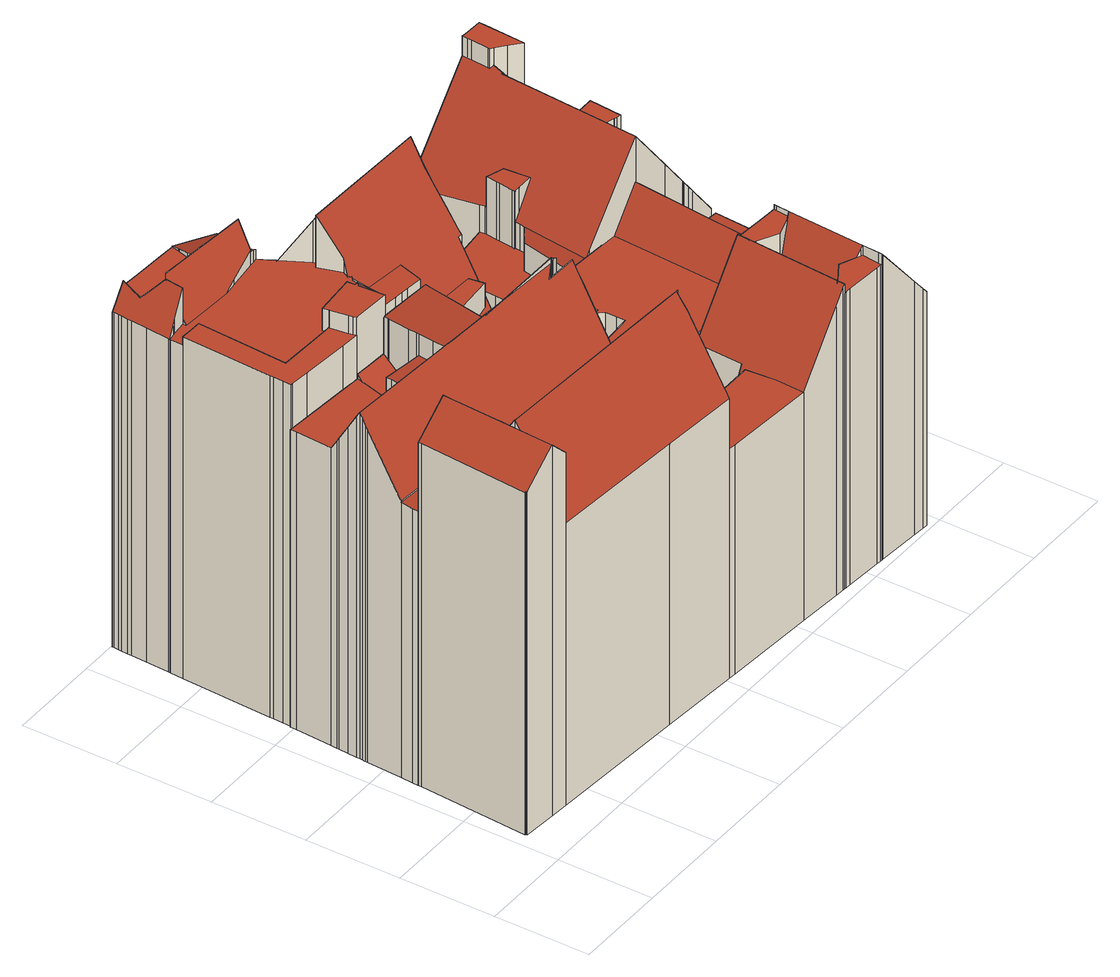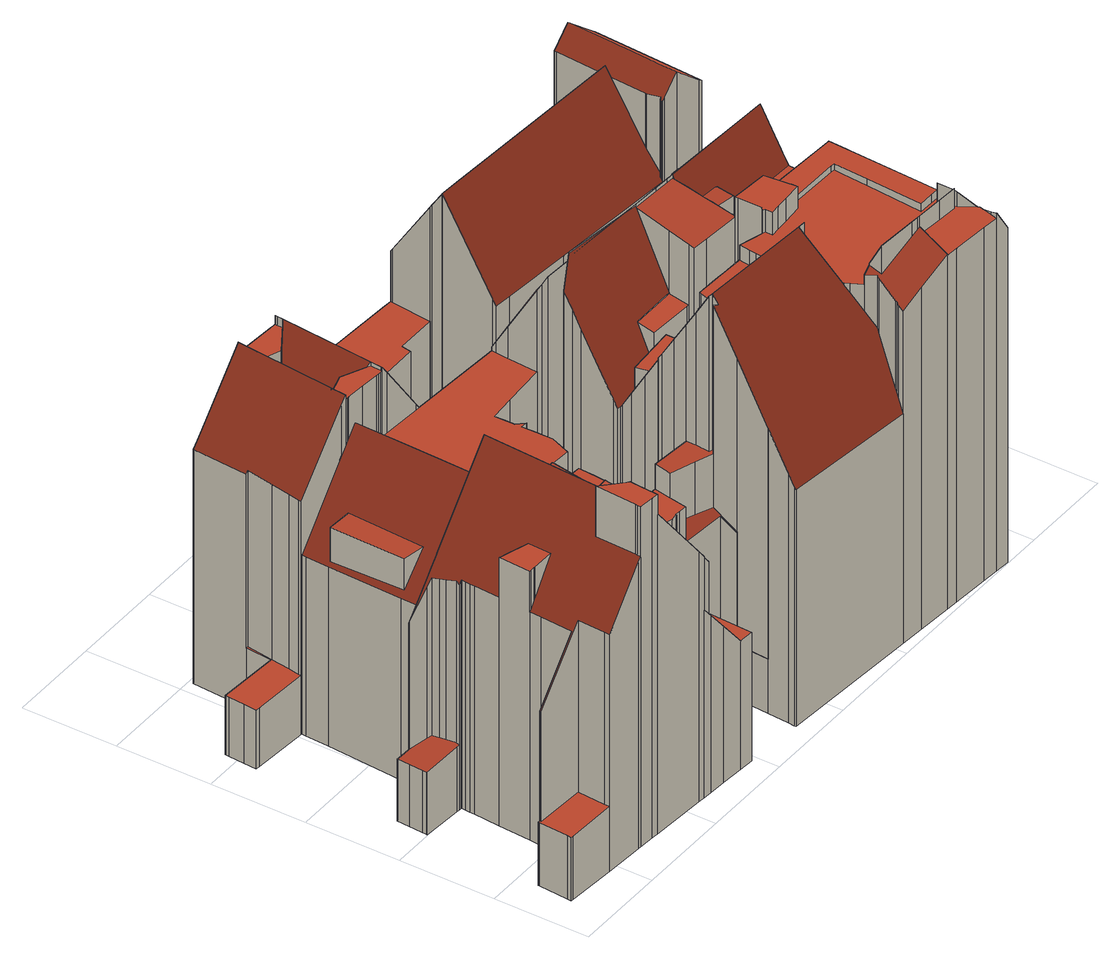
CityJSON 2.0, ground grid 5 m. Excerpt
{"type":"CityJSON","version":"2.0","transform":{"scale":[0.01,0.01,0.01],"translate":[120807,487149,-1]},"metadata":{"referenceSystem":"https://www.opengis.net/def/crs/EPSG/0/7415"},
"CityObjects":{
"building1":{"type":"Building","attributes":{"dak_type":"slanted","data_area":152.36,"data_coverage":0.855,"geconstateerd":false,"gid":14483174,"h_dak_50p":16,"h_dak_70p":17.38,"h_dak_max":20.47,"h_dak_min":3.17,"h_maaiveld":-0.035,"kas_warenhuis":false,"lod11_replace":false,"ondergronds_type":"above ground","oorspronkelijkbouwjaar":1800,"pw_actueel":"yes","pw_bron":"ahn3","reconstructie_methode":"tudelft3d-geoflow","reconstruction_skipped":false,"rmse_lod12":4.28,"rmse_lod13":1.96,"rmse_lod22":0.227,"rn":1,"status":"Pand in gebruik","t_run":343.39,"val3dity_codes_lod12":"[]","val3dity_codes_lod13":"[]","val3dity_codes_lod22":"[]"},"children":["building1-1"]},
"building1-1":{"type":"BuildingPart","parents":["building1"],"geometry":[{"type":"Solid","lod":"2.2","boundaries":[[[[0,1,2,3,4,5,6,7,8,9,10,11,12,13,14,15,16,17,18,19,20,21,22,23,24,25,26,27,28,29,30,31,32,33,34,35,36,37,38,39,40,41,42,43,44,45,46,47,48,49,50,51,52,53,54,55]],[[56,29,28,57]],[[58,59,3,2,60]],[[61,62,59,58]],[[63,8,7,64]],[[65,40,39,66]],[[67,68,69,70]],[[71,30,29,56]],[[64,7,6,72]],[[72,6,5,73]],[[74,34,33,75]],[[76,77,12,11,78]],[[79,46,45,80]],[[81,82,77,76]],[[78,11,10,83,84]],[[85,9,8,63]],[[83,10,9,85]],[[84,83,86,87]],[[88,52,51,89]],[[90,88,91,92]],[[93,94,95,91]],[[96,44,43,97]],[[97,43,42,98]],[[99,93,100,101]],[[75,33,32,102]],[[103,104,105,106]],[[66,39,38,107]],[[108,109,89,110]],[[111,112,68,67]],[[113,41,40,65]],[[114,115,116]],[[117,15,14,118]],[[119,36,35,120,121]],[[122,31,30,71,123]],[[123,71,124,125]],[[57,28,27,126]],[[107,38,37,127,128]],[[129,49,48,130]],[[131,132,133]],[[134,55,54,135]],[[136,137,109,108]],[[110,89,51,50,138]],[[139,140,141,142]],[[135,54,53,143]],[[92,91,95,143,144]],[[145,146,147]],[[128,127,146,145]],[[127,37,36,119]],[[148,149,150,151]],[[152,1,0,149,148]],[[126,27,26,153]],[[153,26,25,154]],[[155,156,154,157]],[[60,2,1,152]],[[158,24,23,159]],[[160,161,162]],[[157,154,25,24,158]],[[163,164,165,166]],[[161,160,167,168]],[[159,23,22,169]],[[169,22,21,170]],[[171,172,164,163]],[[170,21,20,172,171]],[[173,18,17,174]],[[168,167,156,155]],[[175,176,162]],[[177,178,179,180]],[[180,179,137,136]],[[101,100,181,182]],[[182,181,183,184]],[[185,184,183,178,177]],[[120,35,34,74]],[[186,187,184,185]],[[121,120,187,186]],[[80,45,44,96]],[[188,189,47,46,79]],[[190,191,192,193]],[[194,195,191,190]],[[196,197,189,188]],[[193,192,197,196]],[[138,50,49,129]],[[130,48,47,189]],[[166,165,198,199]],[[200,4,3,59]],[[201,202,203]],[[204,205,195,194]],[[98,42,41,113]],[[144,143,53,52,88,90]],[[206,207,208,69]],[[102,32,31,122]],[[125,124,104,103]],[[106,105,209]],[[210,211,209]],[[212,213,211,210]],[[176,175,213,212]],[[132,131,147]],[[214,13,12,77]],[[215,19,18,173]],[[172,20,19,215]],[[142,141,216,217]],[[217,216,207,206]],[[70,69,208,94,93,99]],[[112,111,218]],[[205,204,133]],[[219,220,203]],[[199,198,82,81]],[[221,222,115,114]],[[222,223,213]],[[202,201,223,222,221]],[[224,225,116]],[[87,86,225,224]],[[149,0,55,134]],[[151,150,140,139]],[[220,219,62,61]],[[73,5,4,200]],[[226,16,15,117]],[[118,14,13,214]],[[174,17,16,226]],[[227,228,180,136,108,110,138,129,130,189,197,192,191,195,205,133,132]],[[160,162,176,212,210,209,105,104,124,71,56,57,126,153,154,156,167]],[[178,183,181,100,93,91,88,89,109,137,179]],[[187,120,74,75,229,230,218,111,67,70,99,101,182,184]],[[80,231,232,233,234,235,236,237,107,128,145,147,131,133,204,194,190,193,196,188,79]],[[222,213,175,162,161,168,224,116,115]],[[233,232,231,80,96,97,98,113,65,66,107,237,236,235,234]],[[144,90,92]],[[209,211,213,223,201,203,220,103,106]],[[87,224,168,155,157,158,159,169,170,171,163,166,199,81,76,78,84]],[[94,208,207,216,141,140,150,149,134,135,143,95]],[[132,147,146,127,119,121,186,185,177,180,228,227]],[[221,114,116,225,86,83,85,63,64,72,73,200,59,62,219,203,202]],[[220,61,58,60,152,148,151,139,142,217,206,69,68,112,218,230,229,75,102,122,123,125,103]],[[226,117,118,214,77,82,198,165,164,172,215,173,174]]]],"semantics":{"surfaces":[{"type":"GroundSurface"},{"type":"WallSurface","on_footprint_edge":true},{"type":"WallSurface","on_footprint_edge":false},{"type":"RoofSurface"}],"values":[[0,1,1,2,1,1,2,1,1,1,1,1,1,2,1,1,1,2,1,2,2,1,1,2,1,2,1,2,2,1,2,1,1,1,2,1,1,1,2,1,2,1,2,1,2,2,2,1,2,1,1,1,2,1,1,2,1,2,2,1,1,2,1,1,2,2,2,2,2,2,2,1,2,2,1,1,2,2,2,2,1,1,2,1,2,2,1,1,2,1,2,2,2,2,2,2,1,1,1,2,2,2,2,2,2,2,2,2,2,2,2,1,2,2,1,1,1,1,3,3,3,3,3,3,3,3,3,3,3,3,3,3,3]]}}]},
"building2":{"type":"Building","attributes":{"dak_type":"slanted","data_area":171.95,"data_coverage":0.841,"geconstateerd":false,"gid":16989385,"h_dak_50p":14.1,"h_dak_70p":16.25,"h_dak_max":18.84,"h_dak_min":5.22,"h_maaiveld":-0.045,"kas_warenhuis":false,"lod11_replace":false,"ondergronds_type":"above ground","oorspronkelijkbouwjaar":1005,"pw_actueel":"yes","pw_bron":"ahn3","reconstructie_methode":"tudelft3d-geoflow","reconstruction_skipped":false,"rmse_lod12":3.45,"rmse_lod13":1.31,"rmse_lod22":0.185,"rn":1,"status":"Pand in gebruik","t_run":391.79,"val3dity_codes_lod12":"[]","val3dity_codes_lod13":"[]","val3dity_codes_lod22":"[]"},"children":["building2-1"]},
"building2-1":{"type":"BuildingPart","parents":["building2"],"geometry":[{"type":"Solid","lod":"2.2","boundaries":[[[[238,239,240,241,242,243,244,245,246,247,248,249,250,251,252,253,254,255,256,257,258,259,260,261,262,263,264,265,266,267,268,269,270,271,272,273,274,275,43,276,277,278,279,280,281,282]],[[283,284,285,286,287]],[[288,252,251,289]],[[290,275,274,291]],[[292,278,277,293,294]],[[295,267,266,296]],[[297,298,299,300,301]],[[294,293,302,303]],[[304,280,279,305]],[[306,307,308,309]],[[310,268,267,295]],[[311,243,242,312]],[[313,314,315]],[[316,282,281,317]],[[318,319,320,321]],[[322,323,324]],[[319,318,324]],[[325,326,299,298]],[[327,328,298,297]],[[329,330,331,332]],[[330,272,271,333]],[[334,335,326,325]],[[301,300,336,289,337]],[[338,339,336,300]],[[340,341,342,339,338]],[[341,340,343]],[[335,334,343]],[[344,244,243,311]],[[345,263,262,346]],[[346,262,261,347]],[[348,270,269,349]],[[347,261,260,350]],[[303,302,351,352]],[[353,276,43,354]],[[355,356,357]],[[352,351,357]],[[317,281,280,304]],[[358,359,360,361]],[[362,363,364,365]],[[365,364,366,367]],[[368,369,254,253,370]],[[349,269,268,310]],[[371,372,373,374]],[[372,371,375]],[[376,377,378,379]],[[380,381,382,383]],[[350,260,259,384]],[[305,279,278,292]],[[385,240,239,386]],[[387,241,240,385]],[[332,331,388,389]],[[390,370,253,252,288]],[[287,286,391,392,393]],[[393,392,394,395]],[[396,397,398,399]],[[399,398,363,362]],[[323,322,400,401,402]],[[403,404,400,322]],[[405,255,254,369]],[[406,256,255,405]],[[407,408,359,358]],[[370,390,409]],[[342,341,409]],[[361,360,369,368]],[[296,266,265,410]],[[410,265,264,411]],[[411,264,263,345]],[[374,373,412]],[[413,367,366,414,415]],[[415,414,408,407]],[[293,277,276,353]],[[416,238,282,316]],[[354,43,275,290,417]],[[321,320,418,419,420]],[[418,320,421]],[[328,327,421]],[[337,289,251,250,422]],[[423,249,248,424]],[[291,274,273,425]],[[426,245,244,344]],[[427,428,429,430]],[[431,432,433,434]],[[435,423,436,437]],[[437,436,307,306]],[[422,250,249,423,435]],[[438,246,245,426]],[[395,394,404,403]],[[402,401,367,413]],[[439,257,256,406]],[[430,429,440]],[[441,442,432,431,443]],[[309,308,442,441]],[[443,431,444,445]],[[445,444,315]],[[446,447,314,313]],[[420,419,447,446]],[[448,449,450,451]],[[452,453,454,455]],[[456,448,453,452]],[[451,450,457,458]],[[458,457,459]],[[424,248,247,460,461]],[[460,247,246,438]],[[461,460,459]],[[379,378,285,284]],[[389,388,284,283]],[[462,463,377,376]],[[383,382,464,465]],[[425,273,272,330,329]],[[466,467,468,469]],[[384,259,258,381,380]],[[381,258,257,439]],[[312,242,241,387]],[[465,464,470,471]],[[471,470,467,466]],[[386,239,238,416]],[[434,433,449,448,456]],[[417,290,356,355]],[[392,391,397,396]],[[472,473,474,475]],[[475,474,463,462]],[[469,468,473,472]],[[333,271,270,348]],[[455,454,428,427]],[[335,343,340,338,300,299,326]],[[342,409,390,288,289,336,339]],[[349,310,295,296,410,411,345,346,347,350,476,477,478,479],[372,375,412,373]],[[374,412,375,371]],[[392,396,399,362,365,367,401,400,404,394]],[[402,413,415,407,358,361,368,370,409,341,343,334,325,298,328,421,320,319,324,323]],[[445,315,314,447,419,418,421,327,297,301,337,422,435,437,306,309,441,443]],[[449,433,432,442,308,307,436,423,424,461,459,457,450]],[[474,473,468,467,470,464,382,381,439,406,405,369,360,359,408,414,366,364,363,398,397,391,286,285,378,377,463]],[[480,481,482,483,484,454,453,448,451,458,459,460,438,426,344,311,312,387]],[[482,481,480,387,385,386,416,316,317,485,486,487,488,313,315,444,489,440,429,428,454,484,483]],[[455,427,430,440,489,444,431,434,456,452]],[[417,355,357,351,302,293,353,354]],[[290,291,425,329,332,389,283,287,393,395,403,322,324,318,321,420,446,313,488,487,486,485,317,304,305,292,294,303,352,357,356]],[[330,333,348,490,491,492,493,384,380,383,465,471,466,469,472,475,462,376,379,284,388,331]],[[477,476,350,384,493,492,491,490,348,349,479,478]]]],"semantics":{"surfaces":[{"type":"GroundSurface"},{"type":"WallSurface","on_footprint_edge":false},{"type":"WallSurface","on_footprint_edge":true},{"type":"RoofSurface"}],"values":[[0,1,2,2,2,2,1,1,2,1,2,2,1,2,1,1,1,1,1,1,2,1,1,1,1,1,1,2,2,2,2,2,1,2,1,1,2,1,1,1,2,2,1,1,1,1,2,2,2,2,1,2,1,1,1,1,1,1,2,2,1,1,1,1,2,2,2,1,1,1,2,2,2,1,1,1,2,2,2,2,1,1,1,1,2,2,1,1,2,1,1,1,1,1,1,1,1,1,1,1,1,2,2,1,1,1,1,1,2,1,2,2,2,1,1,2,1,1,1,1,1,1,2,1,3,3,3,3,3,3,3,3,3,3,3,3,3,3,3,3]]}}]},
"building3":{"type":"Building","attributes":{"dak_type":"slanted","data_area":225.67,"data_coverage":0.845,"geconstateerd":false,"gid":16989399,"h_dak_50p":16.25,"h_dak_70p":18.29,"h_dak_max":21.09,"h_dak_min":2.91,"h_maaiveld":-0.048,"kas_warenhuis":false,"lod11_replace":false,"ondergronds_type":"above ground","oorspronkelijkbouwjaar":1735,"pw_actueel":"yes","pw_bron":"ahn3","reconstructie_methode":"tudelft3d-geoflow","reconstruction_skipped":false,"rmse_lod12":4.64,"rmse_lod13":3.13,"rmse_lod22":0.272,"rn":1,"status":"Pand in gebruik","t_run":762.93,"val3dity_codes_lod12":"[]","val3dity_codes_lod13":"[]","val3dity_codes_lod22":"[]"},"children":["building3-1"]},
"building3-1":{"type":"BuildingPart","parents":["building3"],"geometry":[{"type":"Solid","lod":"2.2","boundaries":[[[[494,495,496,497,498,499,500,501,502,503,504,505,506,507,508,509,510,511,512,513,514,515,516,517,518,519,520,521,522,523,524,525,526,527,528,529,530,531,532,533,534,535,536,537,538,539,540,541,542,543,544,545,546,547,548,549,550,551,552,553,554,555,556,557,558,559,560,561,562,563,564,565,566,567,568,569,570,571,572,573,574,575,576,577,578,579,580,581,582,583,584,585,586,587,588,589,590,591,592,593,594,595,596,597,598]],[[599,600,503,502,601]],[[602,566,565,603]],[[604,543,542,605]],[[606,607,545,544,608]],[[609,527,526,610]],[[611,612,613,614]],[[615,616,617,618]],[[619,596,595,620]],[[621,498,497,622]],[[623,576,575,624]],[[625,517,516,626]],[[601,502,501,627]],[[628,629,630,631]],[[629,632,633,634]],[[635,579,578,636,637]],[[637,636,638,639]],[[640,568,567,641]],[[641,567,566,602,642]],[[643,500,499,644]],[[645,569,568,640,646]],[[644,499,498,621]],[[647,648,649,650]],[[650,649,572,571,651]],[[652,573,572,649]],[[653,515,514,654]],[[655,553,552,656]],[[657,519,518,658]],[[654,514,513,659]],[[660,661,554,553,655]],[[662,663,661,660]],[[664,665,607,606]],[[666,547,546,667]],[[614,613,668,669]],[[670,508,507,671]],[[672,509,508,670]],[[605,542,541,673]],[[608,544,543,604]],[[674,563,562,675]],[[676,677,678,679]],[[680,681,682,616,615]],[[683,684,682,681]],[[685,686,687,663,662]],[[646,640,688,689]],[[689,688,690,691]],[[692,693,694]],[[695,696,582,581,697,698]],[[699,618,617,686,685]],[[700,535,534,701]],[[702,564,563,674]],[[675,562,561,703]],[[704,705,706]],[[707,708,709,710]],[[711,671,507,506,712]],[[713,539,538,714]],[[708,707,715]],[[716,717,718,612,611]],[[719,720,721,722]],[[723,724,725,726]],[[727,597,596,619]],[[620,595,594,728]],[[729,730,731]],[[732,537,536,729]],[[733,734,701,735]],[[736,737,738,739]],[[656,552,551,740]],[[741,742,743,744]],[[745,746,747]],[[626,516,515,653]],[[748,749,720,719]],[[750,751,749,748]],[[752,753,618,699]],[[669,668,754,755]],[[756,586,585,757]],[[758,587,586,756]],[[759,760,696,695]],[[728,594,593,761]],[[636,578,577,762]],[[624,575,574,763]],[[764,765,648,647]],[[763,574,573,652]],[[712,506,505,766]],[[627,501,500,643]],[[767,598,597,727,768]],[[658,518,517,625]],[[769,533,532,770]],[[771,531,530,772]],[[773,774,775,776]],[[777,778,779]],[[780,781,778,782]],[[762,577,576,623]],[[783,784,785,786]],[[787,788,789,790]],[[786,785,791,792]],[[651,571,570,791]],[[793,794,600,599]],[[795,504,503,600]],[[691,690,796,797]],[[798,799,800,801]],[[684,557,556,802]],[[722,721,671,711]],[[714,538,537,732]],[[803,804,805,806]],[[807,808,809]],[[810,811,812,813]],[[782,778,777,814,815]],[[797,796,781,780]],[[792,791,570,569,645]],[[776,775,816]],[[697,581,580,817]],[[698,697,818,819]],[[820,821,760,759]],[[822,823,824,825,826]],[[827,828,829,830]],[[831,832,833]],[[834,835,836,837]],[[838,559,558,839]],[[840,841,842,843]],[[844,845,846,847]],[[848,849,850,851]],[[852,853,854,855]],[[642,602,856,857]],[[857,856,858,859]],[[860,584,583,861]],[[862,591,590,863]],[[864,865,866,867]],[[868,548,547,666]],[[869,870,871,872]],[[873,874,875,876]],[[665,664,877]],[[878,879,877]],[[880,831,881]],[[882,883,884]],[[885,886,887,888]],[[888,887,889,890,891]],[[890,889,808,807]],[[891,890,892]],[[739,738,893,894]],[[826,825,828,827]],[[895,896,897,898]],[[899,900,901,902]],[[839,558,557,684,683]],[[903,904,560,559,838]],[[703,561,560,904]],[[905,906,904,903]],[[837,836,906,905]],[[815,814,907,908]],[[679,678,835,834]],[[909,540,539,713]],[[910,911,912,913]],[[770,532,531,771]],[[729,536,535,700]],[[894,893,892]],[[908,907,784,783]],[[710,709,705,704]],[[914,520,519,657]],[[915,916,896,895]],[[757,585,584,860]],[[917,588,587,758]],[[918,919,589,588,917]],[[768,727,799,798]],[[802,556,555,920,921]],[[801,800,922,923]],[[603,565,564,702]],[[859,858,632,629,628]],[[634,633,677,676]],[[924,925,717,716]],[[659,513,512,926]],[[926,512,511,925,924]],[[766,505,504,795]],[[898,897,927,928]],[[929,930,747]],[[746,745,931,932]],[[921,920,687,686]],[[920,555,554,661]],[[933,934,935]],[[879,878,935]],[[881,936,934,933]],[[790,789,886,885]],[[847,846,849,848,937]],[[937,848,788,787]],[[851,850,938,939]],[[939,938,853,852]],[[940,523,522,941,942]],[[942,941,811,810]],[[943,524,523,940]],[[944,945,742,741]],[[946,947,845,844,948]],[[948,844,949,950]],[[950,949,945,944]],[[843,842,947,946]],[[951,952,610,953]],[[953,610,526,525,841,840]],[[841,525,524,943]],[[954,955,794,793]],[[902,901,955,954]],[[956,957,958,959]],[[817,580,579,635]],[[960,961,962,963]],[[964,960,965,966]],[[883,882,961,960,964]],[[963,962,806,967]],[[968,969,970,971]],[[971,970,972,973]],[[973,972,974,975]],[[975,974,865,864]],[[740,551,550,866]],[[867,866,550,549,976]],[[930,929,804,803]],[[966,965,977,978]],[[755,754,753,752]],[[928,927,979,980]],[[830,829,952,951]],[[981,528,527,609]],[[982,983,874,873]],[[825,824,983,982]],[[984,985,986,987,988]],[[744,743,823,822]],[[989,521,520,914]],[[813,812,990]],[[991,992,993,994]],[[855,854,990,995]],[[994,993,996]],[[988,987,997,998]],[[999,1000,911,910]],[[1001,1002,1003,1004]],[[872,871,1002,1001]],[[976,549,548,868,1005]],[[1006,1007,1008,1009]],[[959,958,900,899]],[[1010,1011,957,956]],[[1012,1013,1014,916,915]],[[916,1014,1011,1010]],[[1009,1008,1013,1012]],[[1015,1016,1007,1006]],[[1017,1018,1019,1020]],[[631,630,1021,1019]],[[622,497,496,1022]],[[1023,494,598,767]],[[1022,496,495,1024]],[[923,922,724,723]],[[726,725,919,918]],[[863,590,589,919]],[[980,979,1018,1017]],[[941,522,521,989]],[[995,990,992,991]],[[639,638,765,764]],[[967,806,805,969,968]],[[932,931,737,736]],[[612,718,1025,1026,1027]],[[998,997,936,881]],[[667,546,545,607]],[[673,541,540,909]],[[1028,592,591,862]],[[761,593,592,1028]],[[925,511,510,1029]],[[1029,510,509,672]],[[1026,1025,751,750]],[[1027,1026,681,680]],[[819,818,774,773]],[[1005,868,870,869]],[[861,583,582,696]],[[1020,1019,1021,1016,1015]],[[1004,1003,1030,1031]],[[1031,1030,1032,1033]],[[1033,1032,986,985]],[[1034,1035,985,984]],[[978,977,1035,1034]],[[735,701,534,533,769]],[[693,692,821,820]],[[1024,495,494,1023]],[[772,530,529,1036]],[[1036,529,528,981]],[[876,875,1000,999]],[[913,912,734,733]],[[1037,1038,832,831,880]],[[731,730,1038,1037]],[[763,652,649,648,765,638,636,762,623,624]],[[751,1025,718,717,925,1029,672,670,671,721,720,749]],[[835,678,674,675,703,904,906,836]],[[792,645,646,689,691,797,780,782,815,908,783,786]],[[710,704,706,715,707]],[[603,702,674,678,677,633,632,858,856,602]],[[921,686,617,616,682,684,802]],[[920,661,663,687]],[[882,884,1039,833,832,1038,730,729,700,701,734,912,911,1000,875,874,983,824,823,743,742,945,949,844,847,937,787,790,885,888,891,892,893,738,737,931,745,747,930,803,806,962,961]],[[943,940,942,810,813,990,854,853,938,850,849,846,845,947,842,841]],[[804,929,747,746,932,755,752,699,685,662,660,655,656,740,866,865,974,972,970,969,805]],[[753,754,668,613,612,1027,680,615,618]],[[744,822,826,827,830,951,953,840,843,946,948,950,944,741]],[[855,995,991,994,996,809,808,889,887,886,789,788,848,851,939,852]],[[989,914,657,658,625,626,653,654,659,926,924,716,611,614,669,755,932,736,739,894,892,890,807,809,996,993,992,990,812,811,941],[715,706,705,709,708]],[[870,868,666,667,607,665,877,879,935,934,936,997,987,986,1032,1030,1003,1002,871]],[[959,899,902,954,793,599,601,627,1040,956]],[[1010,956,1040,627,643,644,1041,1042,779,778,781,796,690,688,640,641,642,857,859,628,631,1019,1018,979,927,897,896,916]],[[980,1017,1020,1015,1006,1009,1012,915,895,898,928]],[[629,634,676,679,834,837,905,903,838,839,683,681,1026,750,748,719,722,711,712,766,795,600,794,955,901,900,958,957,1011,1014,1013,1008,1007,1016,1021,630]],[[761,1028,862,863,919,725,724,922,800,799,727,619,620,728]],[[1035,977,965,960,963,967,968,971,973,975,864,867,976,1005,869,872,1001,1004,1031,1033,985]],[[1034,984,988,998,881,831,833,1039,884,883,964,966,978]],[[693,820,759,695,698,819,773,776,816,694]],[[1024,1023,767,768,798,801,923,723,726,918,917,758,756,757,860,861,696,760,821,692,694,816,775,774,818,697,817,635,637,639,764,647,650,651,791,785,784,907,814,777,779,1042,1041,644,621,622,1022]],[[910,913,733,735,769,770,771,772,1036,981,609,610,952,829,828,825,982,873,876,999]],[[729,731,1037,880,881,933,935,878,877,664,606,608,604,605,673,909,713,714,732]]]],"semantics":{"surfaces":[{"type":"GroundSurface"},{"type":"WallSurface","on_footprint_edge":true},{"type":"WallSurface","on_footprint_edge":false},{"type":"RoofSurface"}],"values":[[0,1,1,1,1,1,2,2,1,1,1,1,1,2,2,1,2,1,1,1,1,1,2,1,1,1,1,1,1,1,2,2,1,2,1,1,1,1,1,2,2,2,2,2,2,2,1,2,1,1,1,2,2,1,1,2,2,2,2,1,1,2,1,2,2,1,2,2,1,2,2,2,2,1,1,2,1,1,1,2,1,1,1,1,1,1,1,2,2,2,1,2,2,2,1,2,1,2,2,1,2,1,2,2,2,2,2,1,2,1,2,2,2,2,2,2,1,2,2,2,2,2,2,1,1,2,1,2,2,2,2,2,2,2,2,2,2,2,2,2,2,1,1,1,2,2,2,2,1,2,1,1,2,2,2,1,2,1,1,1,2,1,2,1,2,2,2,1,1,1,2,2,2,2,1,2,2,2,2,2,2,2,2,1,2,1,2,2,2,2,2,2,1,1,2,2,2,1,2,2,2,2,2,2,2,2,1,1,2,2,2,2,2,1,2,2,2,2,1,2,2,2,2,2,2,2,2,1,2,2,2,2,2,2,2,2,2,1,1,1,2,2,1,2,1,2,2,2,2,2,2,1,1,1,1,1,1,2,2,2,2,1,2,2,2,2,2,2,1,2,1,1,1,2,2,2,2,3,3,3,3,3,3,3,3,3,3,3,3,3,3,3,3,3,3,3,3,3,3,3,3,3,3,3]]}}]}
},
"vertices":[
[2100,682,96],[2153,679,96],[2365,665,96],[2396,663,96],[2409,662,96],[2427,661,96],[2441,660,96],[2540,653,96],[2635,647,96],[2644,646,96],[2658,646,96],[2689,643,96],[2978,624,96],[3275,605,96],[3298,603,96],[3294,535,96],[3288,454,96],[3287,432,96],[3284,432,96],[2962,454,96],[2953,316,96],[2933,24,96],[2907,26,96],[2847,30,96],[2623,45,96],[2612,46,96],[2603,46,96],[2577,48,96],[2385,61,96],[2359,62,96],[2349,63,96],[2339,64,96],[2288,67,96],[2055,83,96],[1564,115,96],[1523,118,96],[1095,146,96],[351,195,96],[254,202,96],[76,213,96],[76,221,96],[71,221,96],[109,798,96],[110,814,96],[127,813,96],[288,802,96],[375,796,96],[388,796,96],[414,794,96],[1098,749,96],[1489,723,96],[1580,717,96],[1816,701,96],[1827,700,96],[1828,699,96],[1850,699,96],[2359,62,1722],[2385,61,1722],[2396,663,1764],[2396,663,1746],[2365,665,1721],[2395,656,1764],[2395,656,1746],[2635,647,1745],[2540,653,1746],[76,221,1980],[76,213,1980],[2060,336,1346],[2060,336,1325],[2055,392,1312],[2055,392,1345],[2349,63,1722],[2441,660,1746],[2427,661,1746],[1564,115,1355],[2055,83,1349],[2978,624,1374],[2978,624,419],[2689,643,1731],[375,796,2045],[288,802,2134],[2976,612,1375],[2976,612,419],[2658,646,1745],[2658,646,1770],[2644,646,1745],[2657,633,1745],[2657,633,1770],[1816,701,764],[1580,717,776],[1816,701,1344],[1815,699,764],[1815,699,1344],[1769,390,765],[1769,390,738],[1815,699,734],[127,813,1995],[110,814,1981],[109,798,1981],[1769,390,1348],[1761,340,765],[1761,340,1349],[2288,67,1684],[2352,106,1770],[2352,106,1723],[2365,114,1724],[2365,114,1754],[254,202,2133],[1578,697,1645],[1578,697,776],[1580,717,1614],[2060,327,1346],[2060,327,1327],[71,221,1976],[2630,558,1742],[2630,558,1735],[2634,560,1742],[3294,535,419],[3298,603,417],[1095,146,1637],[1523,118,1355],[1523,118,1632],[2339,64,1757],[2349,63,1771],[2350,76,1722],[2350,76,1771],[2577,48,1721],[351,195,1645],[351,195,2034],[1098,749,1604],[414,794,1590],[368,477,2032],[368,477,2083],[370,509,2032],[1850,699,735],[1828,699,734],[1551,411,2088],[1551,411,776],[1489,723,1612],[2081,429,1344],[2081,429,739],[2053,427,739],[2053,427,1304],[1827,700,734],[1827,700,1344],[352,208,2034],[352,208,1664],[366,445,2033],[2100,682,1340],[2100,682,736],[2096,632,736],[2096,632,1341],[2153,679,1416],[2603,46,1721],[2612,46,1721],[2613,61,1780],[2613,61,1721],[2612,46,1780],[2623,45,1766],[2847,30,1489],[2609,155,1725],[2609,155,1759],[2590,163,1725],[2941,317,1395],[2941,317,426],[2957,455,423],[2957,455,1386],[2620,151,1725],[2620,151,1778],[2907,26,1415],[2933,24,1382],[2953,316,1380],[2953,316,426],[3284,432,421],[3287,432,421],[2504,197,1576],[2504,197,1727],[1545,354,2001],[1545,354,776],[1541,411,776],[1541,411,2088],[1546,342,776],[1546,342,1352],[1544,342,776],[1544,342,1352],[1544,342,1982],[1524,129,1649],[1524,129,1355],[388,796,2031],[388,796,1590],[376,777,2042],[376,777,1620],[387,782,1611],[387,782,2031],[382,707,2032],[382,707,1727],[388,790,2031],[388,790,1598],[2969,552,421],[2969,552,1379],[2409,662,1746],[2418,583,1727],[2418,583,1743],[2406,589,1743],[382,700,2032],[382,700,1738],[2054,417,1307],[2054,417,739],[2055,392,739],[2388,128,1724],[2501,198,1727],[2501,198,1579],[2504,199,1727],[2504,199,1576],[3275,605,417],[2962,454,423],[2045,427,739],[2045,427,1294],[2067,238,1347],[2390,597,1743],[2390,597,1765],[2531,528,1740],[2531,528,1572],[2531,528,1571],[2652,565,1771],[2652,565,1742],[3288,454,421],[399,475,2083],[1464,416,2088],[2056,92,1349],[2056,101,1349],[287,797,2134],[284,740,2134],[284,734,2134],[271,516,2134],[270,482,2134],[268,449,2134],[254,212,2133],
[132,1199,96],[135,1252,96],[135,1261,96],[137,1293,96],[148,1486,96],[150,1518,96],[153,1518,96],[533,1493,96],[597,1489,96],[632,1486,96],[723,1480,96],[819,1474,96],[1033,1460,96],[1117,1454,96],[1125,1454,96],[1369,1438,96],[1667,1418,96],[1966,1398,96],[1967,1415,96],[2000,1413,96],[2047,1410,96],[2489,1381,96],[2640,1371,96],[2994,1347,96],[3021,1346,96],[3020,1338,96],[3010,1174,96],[2983,772,96],[2975,648,96],[2973,625,96],[2962,625,96],[2593,650,96],[2454,659,96],[2436,660,96],[1614,715,96],[899,762,96],[381,796,96],[327,800,96],[111,845,96],[115,908,96],[125,1091,96],[126,1105,96],[127,1120,96],[128,1136,96],[129,1153,96],[1633,970,1847],[1633,970,1394],[1633,970,638],[1635,993,638],[1635,993,1884],[1125,1454,1401],[1117,1454,1401],[327,800,1448],[381,796,1446],[125,1091,1923],[115,908,1607],[115,908,1613],[2973,625,1078],[2975,648,1079],[1081,1297,1961],[1081,1297,1622],[1081,1297,1618],[1108,1417,1622],[1108,1417,1955],[119,908,1607],[119,908,1613],[127,1120,1973],[126,1105,1947],[814,1443,1954],[814,1443,1725],[797,1329,1640],[797,1329,1960],[2962,625,1093],[150,1518,1730],[148,1486,1731],[763,1101,1993],[763,1101,1972],[765,1113,1972],[129,1153,1971],[128,1136,1999],[1066,1084,1990],[1066,1084,1984],[1033,1086,1982],[1033,1086,1990],[1518,1059,1986],[1518,1059,2015],[1141,1079,1989],[1100,1297,1621],[1100,1297,1618],[1035,1096,1972],[1035,1096,1964],[1614,715,1412],[1614,715,1392],[1616,737,1392],[1616,737,1450],[2436,660,1388],[1331,1296,1617],[1331,1296,1616],[1108,1417,1400],[1117,1454,1953],[1119,1417,1622],[1119,1417,1400],[1360,1406,1620],[1360,1406,1430],[1360,1406,1399],[1331,1297,1616],[153,1518,1730],[3020,1338,1099],[3021,1346,1099],[2994,1347,1135],[2454,659,1388],[2593,650,1581],[2640,1371,1603],[338,896,1602],[338,896,1611],[111,845,1602],[110,814,1600],[330,827,1597],[330,827,1494],[338,890,1602],[1652,1216,1744],[1652,1216,638],[1666,1393,637],[1666,1393,1444],[1640,1059,869],[1640,1059,638],[1642,1082,638],[1642,1082,870],[1570,1083,639],[1570,1083,840],[1667,1418,1401],[1667,1418,637],[1369,1438,1376],[2968,773,1290],[2968,773,1102],[2986,1176,1125],[2986,1176,1297],[2831,776,1283],[2006,994,1393],[2006,994,633],[1873,985,634],[1873,985,1394],[2047,1410,1396],[2047,1410,632],[2033,1377,632],[2033,1377,1396],[2489,1381,1394],[135,1261,1786],[135,1252,1802],[137,1293,1733],[1621,806,1393],[1621,806,1567],[1369,1438,1399],[1638,1027,638],[1638,1027,869],[1638,1027,1943],[1466,1034,797],[1466,1034,1941],[1639,1045,869],[1639,1045,638],[1640,1052,638],[1640,1052,869],[1518,1059,818],[1533,1066,824],[1533,1066,2002],[1503,1052,1973],[1503,1052,812],[1966,1398,633],[1967,1415,633],[1648,1167,1827],[1648,1167,638],[1365,1424,1399],[2983,772,1082],[3010,1174,1094],[2861,1192,1291],[1570,1083,1971],[1645,1118,638],[1645,1118,1910],[132,1199,1891],[327,800,1595],[1033,1086,1972],[885,1094,1972],[885,1094,1992],[1034,1091,1972],[1033,1460,1953],[819,1474,1749],[723,1480,1750],[899,762,1432],[533,1493,1725],[571,1238,1845],[571,1238,1780],[567,1204,1839],[567,1204,1847],[788,1268,1846],[788,1268,1594],[746,1274,1597],[746,1274,1845],[819,1474,1952],[815,1450,1731],[815,1450,1954],[597,1489,1724],[2000,1413,632],[574,1199,1847],[790,1281,1962],[790,1281,1604],[788,1268,1963],[775,1185,1850],[775,1185,1968],[803,1098,1993],[803,1098,1972],[578,1299,1727],[578,1299,1609],[619,1440,1715],[619,1440,1725],[577,1296,1842],[577,1296,1727],[575,1270,1727],[575,1270,1844],[578,1299,1842],[620,1444,1719],[620,1444,1725],[622,1452,1724],[632,1486,1724],[632,1486,1750],[2006,1041,1394],[2006,1041,633],[2014,1330,632],[2014,1330,1396],[2003,1198,1395],[2003,1198,632],[2004,1136,632],[2004,1136,1394],[2002,1301,632],[2002,1301,1396],[1969,1139,1394],[1969,1139,633],[2005,1100,632],[2005,1100,1394],[2638,1336,1602],[2623,1108,1595],[2610,910,1589],[2596,689,1582],[165,1291,1732],[205,1289,1732],[265,1286,1731],[482,1274,1728],[569,1270,1727],[141,1135,1999],[276,1128,1998],[558,1112,1995],[687,1105,1994],[755,1186,1849],[2456,689,1389],[2457,708,1389],[2466,890,1390],[2488,1357,1394],
[3024,1345,95],[2990,1348,95],[2984,1348,95],[2978,1348,95],[2856,1356,95],[2645,1370,95],[2316,1392,95],[2290,1394,95],[2199,1400,95],[2158,1403,95],[1967,1415,95],[1972,1496,95],[1976,1559,95],[1981,1628,95],[1915,1632,95],[1926,1668,95],[1883,1668,95],[1685,1665,95],[1687,1647,95],[1665,1649,95],[1659,1556,95],[1654,1484,95],[1650,1430,95],[1650,1419,95],[1635,1420,95],[1629,1420,95],[1349,1439,95],[1113,1455,95],[1092,1456,95],[1002,1462,95],[840,1473,95],[828,1473,95],[624,1487,95],[526,1493,95],[270,1510,95],[164,1517,95],[155,1518,95],[157,1560,95],[160,1617,95],[160,1632,95],[182,2111,95],[185,2176,95],[186,2182,95],[186,2186,95],[192,2310,95],[195,2389,95],[196,2411,95],[198,2447,95],[199,2463,95],[200,2485,95],[199,2495,95],[279,2490,95],[372,2484,95],[564,2471,95],[629,2467,95],[818,2454,95],[948,2446,95],[1715,2395,95],[1714,2386,95],[1712,2355,95],[1704,2240,95],[1693,2068,95],[1687,1974,95],[1931,1957,95],[1978,1954,95],[2003,1953,95],[2003,1957,95],[2004,1975,95],[2031,2374,95],[2110,2369,95],[2232,2361,95],[2326,2355,95],[2372,2352,95],[2413,2349,95],[2705,2330,95],[2744,2327,95],[2826,2322,95],[2844,2320,95],[3050,2307,95],[3311,2290,95],[3324,2289,95],[3322,2265,95],[3312,2113,95],[3312,2105,95],[3301,2105,95],[3072,2121,95],[3061,1951,95],[3057,1889,95],[3046,1719,95],[3036,1580,95],[3035,1560,95],[3033,1532,95],[3032,1515,95],[3032,1511,95],[3036,1510,95],[3045,1510,95],[3065,1508,95],[3277,1494,95],[3277,1492,95],[3276,1467,95],[3271,1395,95],[3266,1329,95],[3231,1332,95],[3185,1335,95],[3054,1343,95],[2158,1403,1406],[2158,1403,1262],[2199,1400,1400],[2372,2352,1128],[2326,2355,1070],[200,2485,1936],[199,2463,1935],[279,2490,2061],[279,2490,2033],[199,2495,1934],[526,1493,1966],[624,1487,1965],[1671,1784,2019],[1671,1784,1379],[1666,1832,1376],[1666,1832,2101],[1776,1902,1380],[1776,1902,1091],[1674,1930,1079],[1674,1930,1373],[3231,1332,437],[3266,1329,435],[2856,1356,1568],[2978,1348,1406],[3312,2113,443],[3322,2265,442],[1650,1419,1396],[1650,1430,1415],[2290,1394,1387],[2338,1990,1404],[2338,1990,1256],[2339,1963,1256],[2339,1963,1407],[2338,1990,1099],[2251,1981,991],[2251,1981,1255],[3072,2121,1349],[3301,2105,443],[3301,2105,1045],[3301,2114,443],[3301,2114,1045],[2705,2330,1853],[2413,2349,1473],[2372,2352,1420],[2316,1392,1421],[2645,1370,1848],[2744,2327,1960],[2705,2330,1959],[3049,2281,1394],[3049,2281,450],[3050,2307,450],[3050,2307,1394],[2844,2320,1669],[3311,2290,442],[1654,1484,1507],[1659,1556,1631],[1712,2355,1463],[1714,2386,1410],[1629,1420,1397],[1635,1420,1397],[1665,1649,1789],[1704,2240,1661],[1704,2240,392],[1702,2240,1660],[1702,2240,392],[271,2457,2050],[271,2457,2034],[564,2471,2037],[372,2484,2034],[1672,1907,1374],[1672,1907,2229],[1915,1632,760],[1981,1628,762],[1926,1668,761],[198,2447,1934],[2110,2369,801],[2031,2374,801],[2139,1970,1254],[2139,1970,851],[2092,1966,793],[2092,1966,1254],[1916,1864,1389],[1916,1864,1254],[1916,1864,1106],[1931,1957,1253],[1931,1957,1056],[1686,2064,1961],[1686,2064,1008],[1686,2064,393],[2703,2301,1853],[2703,2301,1959],[2702,2280,1853],[2702,2280,1960],[3007,1730,1401],[3007,1730,1568],[2885,1765,1566],[3046,1719,1569],[3046,1719,1349],[3057,1889,1349],[3057,1889,1571],[1674,1930,2190],[185,2176,1925],[182,2111,1926],[2232,2361,952],[2004,1975,793],[1626,1482,1630],[1626,1482,1500],[1613,1559,1631],[1348,1566,1629],[1348,1566,1614],[1349,1460,1435],[1349,1460,1628],[1981,1628,1258],[1976,1559,1258],[195,2389,1932],[192,2310,1930],[1348,1574,1629],[1678,1724,1919],[1678,1724,754],[1671,1784,754],[1990,1744,1256],[1990,1744,764],[1985,1669,763],[1985,1669,1257],[3044,1437,1327],[3044,1437,450],[3038,1488,452],[3038,1488,1339],[3185,1335,440],[3271,1395,436],[186,2182,1925],[220,2186,1925],[220,2186,1979],[186,2186,1925],[185,2111,1970],[185,2111,1926],[182,2111,1970],[976,1941,2214],[976,1941,1930],[1011,1816,1932],[1011,1816,2005],[1715,2395,1395],[773,1667,2060],[773,1667,1936],[708,1662,1936],[708,1662,2059],[1000,1973,1929],[1000,1973,2156],[929,2111,1926],[1992,1769,1256],[1992,1769,765],[1957,1771,1256],[1957,1771,764],[1648,1937,2179],[1648,1937,1371],[1652,1908,1372],[1652,1908,2228],[3032,1515,1349],[3033,1532,1349],[3032,1511,1349],[3025,1725,1568],[3025,1725,1376],[3276,1467,437],[3312,2105,443],[3324,2289,442],[3039,2134,1394],[3039,2134,451],[1972,1496,1259],[3054,1343,1305],[3185,1335,1132],[160,1632,1972],[160,1617,1972],[157,1560,1972],[155,1518,1972],[3022,1889,1570],[3022,1889,1395],[3019,1889,1399],[3019,1889,1570],[2708,2166,1834],[2708,2166,1869],[2690,2085,1852],[2695,2178,1960],[2695,2178,1852],[2708,2166,1960],[2824,2294,1963],[2824,2294,1692],[2825,2303,1692],[2825,2303,1963],[973,1651,1936],[973,1651,1855],[976,1683,1855],[976,1683,1935],[2826,2322,1692],[2826,2322,1963],[2160,1416,1406],[2160,1416,1261],[1967,1415,1260],[2696,2188,1852],[2696,2188,1960],[3079,1360,1274],[3079,1360,447],[3051,1367,448],[3051,1367,1311],[1687,1974,1056],[914,2142,1925],[914,2142,1874],[886,2198,1781],[886,2198,1924],[1029,1751,1897],[1029,1751,1853],[1068,1723,1852],[1099,1470,1612],[1099,1470,1425],[1105,1481,1444],[1105,1481,1612],[2755,2124,1769],[2755,2124,1962],[2892,1889,1568],[3061,1951,1349],[3051,1889,1356],[3051,1889,1571],[3011,1729,1568],[3011,1729,1396],[601,1653,2058],[601,1653,1936],[605,1622,1937],[605,1622,1964],[605,1622,2059],[606,1616,2059],[606,1616,1964],[618,1527,1964],[618,1527,2062],[311,2197,1959],[311,2197,1924],[310,2178,1925],[2091,1943,1254],[2091,1943,793],[2043,1961,793],[2043,1961,1254],[2003,1953,1254],[1978,1954,1254],[828,1473,2066],[828,1473,1615],[828,1489,1616],[828,1489,2065],[841,1626,1937],[841,1626,1622],[897,1611,1621],[897,1611,1937],[967,1592,1856],[967,1592,1619],[969,1592,1619],[969,1592,1856],[1076,1584,1852],[1076,1584,1618],[1118,1581,1617],[1118,1581,1851],[2371,2337,1127],[2371,2337,1420],[2326,2344,1071],[2326,2344,1362],[3035,1560,1349],[3036,1580,1349],[3277,1494,437],[3065,1508,450],[933,2413,1930],[933,2413,1411],[948,2446,1355],[948,2446,1920],[629,2467,2038],[617,2424,2052],[617,2424,2039],[616,2421,2039],[616,2421,2053],[299,1628,1970],[299,1628,1937],[277,1629,1937],[277,1629,1970],[260,2410,2035],[254,2383,2026],[254,2383,2035],[311,2197,2124],[317,2290,2129],[673,2170,1925],[673,2170,1949],[605,2161,1925],[980,1729,1934],[980,1729,1855],[983,1750,1855],[983,1750,1934],[1005,1770,1854],[1005,1770,1926],[1005,1770,1933],[998,1774,1933],[991,1780,1933],[991,1780,1941],[2356,1792,1571],[2356,1792,1443],[2448,1796,1560],[2448,1796,1568],[2273,1710,1404],[2273,1710,1258],[2254,1697,1258],[2254,1697,1406],[2003,1957,1254],[2003,1957,793],[2006,1957,1254],[2006,1957,793],[2812,2072,1688],[2812,2072,1964],[196,2411,1933],[306,2109,1968],[306,2109,1926],[228,2110,1926],[228,2110,1969],[1349,1439,1399],[2324,1791,1572],[2324,1791,1401],[3036,1510,1344],[3045,1510,1331],[3045,1510,451],[1693,2068,392],[1693,2068,1006],[3047,1403,449],[3047,1403,1319],[1685,1665,1818],[1685,1665,753],[1687,1647,1788],[2435,1929,1534],[2435,1929,1568],[927,2117,1915],[927,2117,1926],[1017,1939,1930],[1017,1939,2214],[309,2302,2116],[309,2302,2038],[260,2374,2036],[317,2290,2039],[967,1592,1937],[982,1591,1619],[982,1591,1855],[1002,1462,1612],[1092,1456,1401],[1092,1456,1611],[840,1473,1614],[822,1671,2060],[822,1671,1936],[824,1612,2062],[824,1612,1622],[841,1626,2062],[824,1631,1937],[824,1631,2061],[621,1504,2062],[621,1504,1964],[624,1487,2063],[2207,1666,1411],[2207,1666,1259],[2320,1741,1399],[2320,1741,1258],[2312,1736,1258],[2312,1736,1400],[835,2191,1998],[835,2191,1924],[859,2194,1924],[859,2194,1988],[835,2191,2006],[845,2264,1984],[845,2264,2141],[886,2198,1977],[860,2249,1980],[860,2249,1695],[867,2263,1671],[867,2263,1976],[922,2387,1456],[922,2387,1938],[925,2395,1443],[925,2395,1936],[818,2454,1970],[632,2279,2065],[632,2279,2144],[2372,1947,1451],[2372,1947,1570],[270,1510,1970],[568,1622,1965],[568,1622,1937],[577,2283,2145],[577,2283,2086],[577,2283,2042],[439,2293,2040],[439,2293,2147],[1113,1455,1401],[1157,1579,1617],[1252,1572,1847],[1252,1572,1616],[1255,1580,1629],[1255,1580,1847],[1157,1579,1850],[1293,1705,1845],[330,2300,2038],[330,2300,2149],[288,1810,1969],[288,1810,1933],[600,2365,2066],[600,2365,2040],[597,2354,2040],[597,2354,2069],[629,2467,2042],[2331,1878,1572],[2331,1878,1257],[2322,1809,1258],[2322,1809,1572],[2322,1765,1400],[2322,1765,1258],[2319,1791,1572],[2319,1791,1258],[2324,1791,1258],[2333,1895,1572],[2333,1895,1257],[2342,1955,1572],[2342,1955,1412],[2339,1956,1407],[2339,1956,1572],[2339,1956,1256],[2984,1348,1398],[3024,1345,1345],[2990,1348,1390],[1901,1774,762],[1901,1774,1255],[1901,1774,1392],[3277,1492,437],[1883,1668,760],[589,2326,2041],[589,2326,2076],[582,2300,2041],[582,2300,2082],[592,2282,2145],[592,2282,2081],[164,1517,1972],[236,2188,2005],[236,2188,1925],[331,2177,1925],[2290,1400,1387],[2646,1382,1848],[2676,1861,1851]
]}
